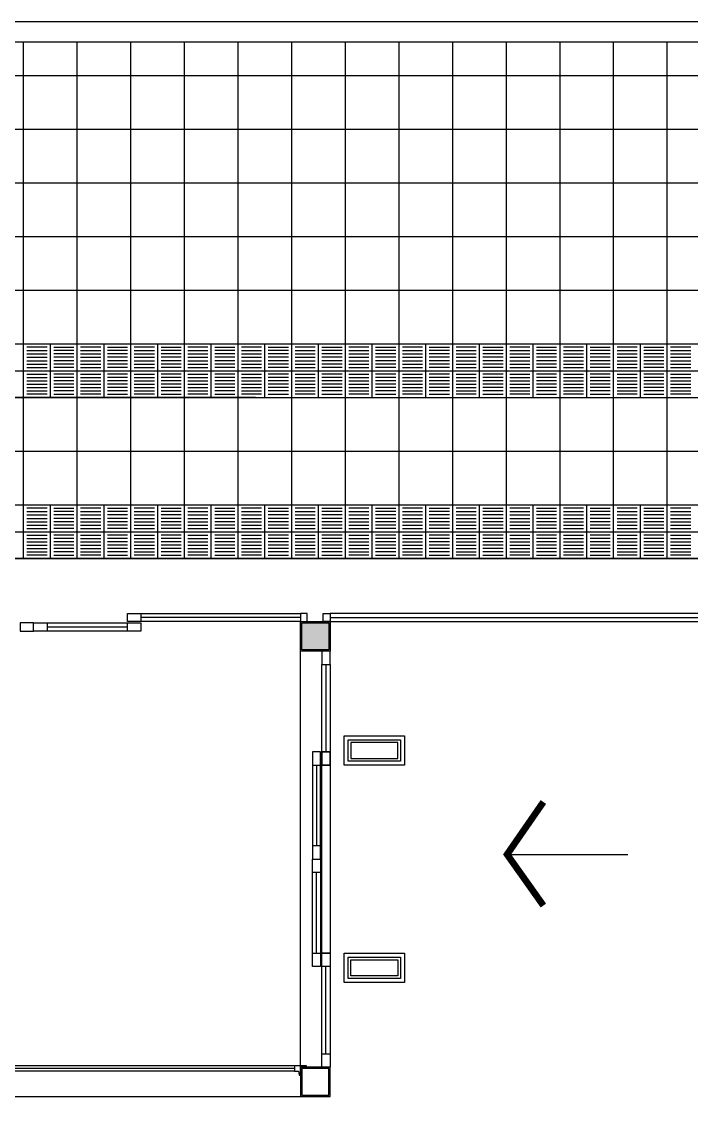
# Model space of a CAD drawing. Header units: inches. Extents: x -309 to 190, y -1585 to -1350.
# Drawn here: x -218.1 to -213.11, y -1379.45 to -1371.29 of the extents above; entities that cross this region are included whole.
import ezdxf
from ezdxf.lldxf.tags import DXFTag

# ---------------------------------------------------------------- set-up
doc = ezdxf.new("R2010")
doc.units = ezdxf.units.IN
doc.header["$MEASUREMENT"] = 0
for name, pattern in [('CENTER2', [1.125, 0.75, -0.125, 0.125, -0.125]), ('DASHED2', [0.375, 0.25, -0.125]), ('HIDDEN', [0.375, 0.25, -0.125])]:
    doc.linetypes.add(name, pattern=pattern)
doc.layers.get('0').update_dxf_attribs({"color": 9, "linetype": 'CONTINUOUS'})
for name, color, linetype in [('01', 9, 'CONTINUOUS'), ('CARP', 9, 'CONTINUOUS'), ('CIEGOS', 9, 'CONTINUOUS'), ('DET', 9, 'CONTINUOUS'), ('estructura', 9, 'CONTINUOUS'), ('lm', 9, 'HIDDEN'), ('NO VIDENTES', 9, 'CONTINUOUS'), ('PROY', 9, 'HIDDEN2'), ('proyeccion', 9, 'CONTINUOUS'), ('REVOQUE', 9, 'CONTINUOUS'), ('TEXTOS', 9, 'CONTINUOUS'), ('V2', 9, 'CONTINUOUS')]:
    doc.layers.add(name, color=color, linetype=linetype)
tags = doc.linetypes.add('HIDDEN2', pattern=[0.1875, 0.125, -0.0625]).pattern_tags.tags
tags[6:7] = [DXFTag(74, 4), DXFTag(75, 0), DXFTag(340, '0'), DXFTag(46, 1.0), DXFTag(50, 0.0), DXFTag(44, 0.0), DXFTag(45, 0.0)]
tags[4:5] = [DXFTag(74, 4), DXFTag(75, 0), DXFTag(340, '0'), DXFTag(46, 1.0), DXFTag(50, 0.0), DXFTag(44, 0.0), DXFTag(45, 0.0)]

msp = doc.modelspace()

# ---------------------------------------------------------------- hatches: boundary and pattern name
h = msp.add_hatch(color=256)
h.dxf.hatch_style = 1
h.paths.add_polyline_path([(-216.0168, -1375.7682), (-215.8168, -1375.7682), (-215.8168, -1375.9682), (-216.0168, -1375.9682)])

# ---------------------------------------------------------------- linework, layer by layer
msp.add_line((-223.1068, -1379.2982), (-216.0268, -1379.2982))
msp.add_lwpolyline([(-216.0268, -1379.0782), (-216.0268, -1375.9782)])
at = {"layer": '01', "ltscale": 0.5}
for points in [[(-215.6519, -1376.6582), (-215.6519, -1376.7782), (-215.3019, -1376.7782), (-215.3019, -1376.6582), (-215.6519, -1376.6582)], [(-215.6519, -1378.3982), (-215.6519, -1378.2782), (-215.3019, -1378.2782), (-215.3019, -1378.3982), (-215.6519, -1378.3982)]]:
    msp.add_lwpolyline(points, dxfattribs=at)
at = {"layer": 'CARP'}
for p, q in [((-217.2168, -1375.6982), (-216.0268, -1375.6982)), ((-216.0268, -1375.7282), (-217.2168, -1375.7282)), ((-211.8018, -1375.6982), (-215.8068, -1375.6982)), ((-215.8068, -1375.7282), (-211.8018, -1375.7282)), ((-217.9168, -1375.7682), (-217.3168, -1375.7682)), ((-217.3168, -1375.7982), (-217.9168, -1375.7982)), ((-217.3168, -1375.8282), (-217.9168, -1375.8282)), ((-216.0268, -1375.7582), (-217.2168, -1375.7582)), ((-215.8068, -1375.7582), (-211.8018, -1375.7582)), ((-215.8668, -1376.7282), (-215.8668, -1376.0782)), ((-215.8368, -1376.0782), (-215.8368, -1376.7282)), ((-215.8068, -1376.0782), (-215.8068, -1376.7282)), ((-215.9368, -1376.8282), (-215.9368, -1377.4282)), ((-215.9068, -1376.8282), (-215.9068, -1377.4282)), ((-215.8768, -1377.4282), (-215.8768, -1376.8282)), ((-215.9368, -1378.2282), (-215.9368, -1377.6282)), ((-215.9068, -1378.2282), (-215.9068, -1377.6282)), ((-215.8768, -1377.6282), (-215.8768, -1378.2282)), ((-215.8668, -1378.9782), (-215.8668, -1378.3282)), ((-215.8368, -1378.9782), (-215.8368, -1378.3282)), ((-215.8068, -1378.3282), (-215.8068, -1378.9782)), ((-216.0718, -1379.0682), (-223.0618, -1379.0682)), ((-216.0718, -1379.0882), (-223.0618, -1379.0882)), ((-216.0718, -1379.1082), (-223.0618, -1379.1082))]:
    msp.add_line(p, q, dxfattribs=at)
msp.add_lwpolyline([(-215.9818, -1379.0732, 0.414214), (-215.9868, -1379.0682), (-216.0718, -1379.0682), (-216.0718, -1379.1082), (-216.0418, -1379.1082), (-216.0368, -1379.1382), (-216.0268, -1379.1382), (-216.0268, -1379.1289), (-216.0268, -1379.0782), (-215.9818, -1379.0782), (-215.9818, -1379.0732)], format="xyb", dxfattribs=at)
at = {"layer": 'CIEGOS'}
for points in [[(-265.1546, -1373.6882), (-204.0052, -1373.6882)], [(-264.9889, -1374.0882), (-204.0644, -1374.0882)], [(-264.6575, -1374.8882), (-204.1827, -1374.8882)], [(-262.5318, -1375.2882), (-204.2418, -1375.2882)]]:
    msp.add_lwpolyline(points, dxfattribs=at)
at = {"layer": 'DET'}
for points in [[(-218.0918, -1375.2882), (-218.0918, -1371.4382)], [(-217.6918, -1375.2882), (-217.6918, -1371.4382)], [(-217.2918, -1375.2882), (-217.2918, -1371.4382)], [(-216.8918, -1375.2882), (-216.8918, -1371.4382)], [(-216.4918, -1375.2882), (-216.4918, -1371.4382)], [(-216.0918, -1375.2882), (-216.0918, -1371.4382)], [(-215.6918, -1375.2882), (-215.6918, -1371.4382)], [(-215.2918, -1375.2882), (-215.2918, -1371.4382)], [(-214.8918, -1375.2882), (-214.8918, -1371.4382)], [(-214.4918, -1375.2882), (-214.4918, -1371.4382)], [(-214.0918, -1375.2882), (-214.0918, -1371.4382)], [(-213.6918, -1375.2882), (-213.6918, -1371.4382)], [(-213.2918, -1375.2882), (-213.2918, -1371.4382)], [(-265.983, -1371.6882), (-203.7094, -1371.6882)], [(-228.4918, -1372.0882), (-211.6918, -1372.0882)], [(-265.6516, -1372.4882), (-203.8277, -1372.4882)], [(-265.486, -1372.8882), (-203.8883, -1372.8882)], [(-265.3203, -1373.2882), (-203.946, -1373.2882)], [(-217.8918, -1374.0882), (-217.8918, -1373.6882)], [(-217.8918, -1374.0882), (-217.8918, -1373.6882)], [(-217.4918, -1374.0882), (-217.4918, -1373.6882)], [(-217.0918, -1374.0882), (-217.0918, -1373.6882)], [(-216.6918, -1374.0882), (-216.6918, -1373.6882)], [(-216.2918, -1374.0882), (-216.2918, -1373.6882)], [(-215.8918, -1374.0882), (-215.8918, -1373.6882)], [(-215.4918, -1374.0882), (-215.4918, -1373.6882)], [(-215.0918, -1374.0882), (-215.0918, -1373.6882)], [(-214.6918, -1374.0882), (-214.6918, -1373.6882)], [(-214.2918, -1374.0882), (-214.2918, -1373.6882)], [(-213.8918, -1374.0882), (-213.8918, -1373.6882)], [(-213.4918, -1374.0882), (-213.4918, -1373.6882)], [(-265.0717, -1373.8882), (-204.0348, -1373.8882)], [(-264.8232, -1374.4882), (-204.1235, -1374.4882)], [(-217.8918, -1375.2882), (-217.8918, -1374.8882)], [(-217.8918, -1375.2882), (-217.8918, -1374.8882)], [(-217.4918, -1375.2882), (-217.4918, -1374.8882)], [(-217.0918, -1375.2882), (-217.0918, -1374.8882)], [(-216.6918, -1375.2882), (-216.6918, -1374.8882)], [(-216.2918, -1375.2882), (-216.2918, -1374.8882)], [(-215.8918, -1375.2882), (-215.8918, -1374.8882)], [(-215.4918, -1375.2882), (-215.4918, -1374.8882)], [(-215.0918, -1375.2882), (-215.0918, -1374.8882)], [(-214.6918, -1375.2882), (-214.6918, -1374.8882)], [(-214.2918, -1375.2882), (-214.2918, -1374.8882)], [(-213.8918, -1375.2882), (-213.8918, -1374.8882)], [(-213.4918, -1375.2882), (-213.4918, -1374.8882)], [(-264.5747, -1375.0882), (-204.2123, -1375.0882)]]:
    msp.add_lwpolyline(points, dxfattribs=at)
at = {"layer": 'estructura'}
for points in [[(-216.0168, -1375.7682), (-215.8168, -1375.7682), (-215.8168, -1375.9682), (-216.0168, -1375.9682)], [(-215.8168, -1379.0882), (-216.0168, -1379.0882), (-216.0168, -1379.2882), (-215.8168, -1379.2882)]]:
    msp.add_lwpolyline(points, close=True, dxfattribs=at)
at = {"layer": 'lm', "linetype": 'CENTER2'}
msp.add_line((-268.7318, -1375.2882), (-201.8002, -1375.2882), dxfattribs=at)
msp.add_line((-268.7318, -1375.2882), (-201.8002, -1375.2882), dxfattribs=at)
at = {"layer": 'NO VIDENTES'}
for p, q in [((-217.9168, -1373.7132), (-218.0668, -1373.7132)), ((-217.9168, -1373.7132), (-218.0668, -1373.7132)), ((-218.0668, -1373.7382), (-217.9168, -1373.7382)), ((-218.0668, -1373.7382), (-217.9168, -1373.7382)), ((-218.0668, -1373.7632), (-217.9168, -1373.7632)), ((-218.0668, -1373.7632), (-217.9168, -1373.7632)), ((-218.0668, -1373.7882), (-217.9168, -1373.7882)), ((-218.0668, -1373.7882), (-217.9168, -1373.7882)), ((-217.8668, -1373.7132), (-217.7168, -1373.7132)), ((-217.8668, -1373.7132), (-217.7168, -1373.7132)), ((-217.7168, -1373.7382), (-217.8668, -1373.7382)), ((-217.7168, -1373.7382), (-217.8668, -1373.7382)), ((-217.7168, -1373.7632), (-217.8668, -1373.7632)), ((-217.7168, -1373.7632), (-217.8668, -1373.7632)), ((-217.7168, -1373.7882), (-217.8668, -1373.7882)), ((-217.7168, -1373.7882), (-217.8668, -1373.7882)), ((-217.5168, -1373.7132), (-217.6668, -1373.7132)), ((-217.6668, -1373.7382), (-217.5168, -1373.7382)), ((-217.6668, -1373.7632), (-217.5168, -1373.7632)), ((-217.6668, -1373.7882), (-217.5168, -1373.7882)), ((-217.4668, -1373.7132), (-217.3168, -1373.7132)), ((-217.3168, -1373.7382), (-217.4668, -1373.7382)), ((-217.3168, -1373.7632), (-217.4668, -1373.7632)), ((-217.3168, -1373.7882), (-217.4668, -1373.7882)), ((-217.1168, -1373.7132), (-217.2668, -1373.7132)), ((-217.2668, -1373.7382), (-217.1168, -1373.7382)), ((-217.2668, -1373.7632), (-217.1168, -1373.7632)), ((-217.2668, -1373.7882), (-217.1168, -1373.7882)), ((-217.0668, -1373.7132), (-216.9168, -1373.7132)), ((-216.9168, -1373.7382), (-217.0668, -1373.7382)), ((-216.9168, -1373.7632), (-217.0668, -1373.7632)), ((-216.9168, -1373.7882), (-217.0668, -1373.7882)), ((-216.7168, -1373.7132), (-216.8668, -1373.7132)), ((-216.8668, -1373.7382), (-216.7168, -1373.7382)), ((-216.8668, -1373.7632), (-216.7168, -1373.7632)), ((-216.8668, -1373.7882), (-216.7168, -1373.7882)), ((-216.6668, -1373.7132), (-216.5168, -1373.7132)), ((-216.5168, -1373.7382), (-216.6668, -1373.7382)), ((-216.5168, -1373.7632), (-216.6668, -1373.7632)), ((-216.5168, -1373.7882), (-216.6668, -1373.7882)), ((-216.3168, -1373.7132), (-216.4668, -1373.7132)), ((-216.4668, -1373.7382), (-216.3168, -1373.7382)), ((-216.4668, -1373.7632), (-216.3168, -1373.7632)), ((-216.4668, -1373.7882), (-216.3168, -1373.7882)), ((-216.2668, -1373.7132), (-216.1168, -1373.7132)), ((-216.1168, -1373.7382), (-216.2668, -1373.7382)), ((-216.1168, -1373.7632), (-216.2668, -1373.7632)), ((-216.1168, -1373.7882), (-216.2668, -1373.7882)), ((-215.9168, -1373.7132), (-216.0668, -1373.7132)), ((-216.0668, -1373.7382), (-215.9168, -1373.7382)), ((-216.0668, -1373.7632), (-215.9168, -1373.7632)), ((-216.0668, -1373.7882), (-215.9168, -1373.7882)), ((-215.8668, -1373.7132), (-215.7168, -1373.7132)), ((-215.7168, -1373.7382), (-215.8668, -1373.7382)), ((-215.7168, -1373.7632), (-215.8668, -1373.7632)), ((-215.7168, -1373.7882), (-215.8668, -1373.7882)), ((-215.5168, -1373.7132), (-215.6668, -1373.7132)), ((-215.6668, -1373.7382), (-215.5168, -1373.7382)), ((-215.6668, -1373.7632), (-215.5168, -1373.7632)), ((-215.6668, -1373.7882), (-215.5168, -1373.7882)), ((-215.4668, -1373.7132), (-215.3168, -1373.7132)), ((-215.4668, -1373.7132), (-215.3168, -1373.7132)), ((-215.3168, -1373.7382), (-215.4668, -1373.7382)), ((-215.3168, -1373.7382), (-215.4668, -1373.7382)), ((-215.3168, -1373.7632), (-215.4668, -1373.7632)), ((-215.3168, -1373.7632), (-215.4668, -1373.7632)), ((-215.3168, -1373.7882), (-215.4668, -1373.7882)), ((-215.3168, -1373.7882), (-215.4668, -1373.7882)), ((-215.1168, -1373.7132), (-215.2668, -1373.7132)), ((-215.2668, -1373.7382), (-215.1168, -1373.7382)), ((-215.2668, -1373.7632), (-215.1168, -1373.7632)), ((-215.2668, -1373.7882), (-215.1168, -1373.7882)), ((-215.0668, -1373.7132), (-214.9168, -1373.7132)), ((-214.9168, -1373.7382), (-215.0668, -1373.7382)), ((-214.9168, -1373.7632), (-215.0668, -1373.7632)), ((-214.9168, -1373.7882), (-215.0668, -1373.7882)), ((-214.7168, -1373.7132), (-214.8668, -1373.7132)), ((-214.8668, -1373.7382), (-214.7168, -1373.7382)), ((-214.8668, -1373.7632), (-214.7168, -1373.7632)), ((-214.8668, -1373.7882), (-214.7168, -1373.7882)), ((-214.6668, -1373.7132), (-214.5168, -1373.7132)), ((-214.5168, -1373.7382), (-214.6668, -1373.7382)), ((-214.5168, -1373.7632), (-214.6668, -1373.7632)), ((-214.5168, -1373.7882), (-214.6668, -1373.7882)), ((-214.3168, -1373.7132), (-214.4668, -1373.7132)), ((-214.4668, -1373.7382), (-214.3168, -1373.7382)), ((-214.4668, -1373.7632), (-214.3168, -1373.7632)), ((-214.4668, -1373.7882), (-214.3168, -1373.7882)), ((-214.2668, -1373.7132), (-214.1168, -1373.7132)), ((-214.1168, -1373.7382), (-214.2668, -1373.7382)), ((-214.1168, -1373.7632), (-214.2668, -1373.7632)), ((-214.1168, -1373.7882), (-214.2668, -1373.7882)), ((-213.9168, -1373.7132), (-214.0668, -1373.7132)), ((-214.0668, -1373.7382), (-213.9168, -1373.7382)), ((-214.0668, -1373.7632), (-213.9168, -1373.7632)), ((-214.0668, -1373.7882), (-213.9168, -1373.7882)), ((-213.8668, -1373.7132), (-213.7168, -1373.7132)), ((-213.7168, -1373.7382), (-213.8668, -1373.7382)), ((-213.7168, -1373.7632), (-213.8668, -1373.7632)), ((-213.7168, -1373.7882), (-213.8668, -1373.7882)), ((-213.5168, -1373.7132), (-213.6668, -1373.7132)), ((-213.6668, -1373.7382), (-213.5168, -1373.7382)), ((-213.6668, -1373.7632), (-213.5168, -1373.7632)), ((-213.6668, -1373.7882), (-213.5168, -1373.7882)), ((-213.4668, -1373.7132), (-213.3168, -1373.7132)), ((-213.3168, -1373.7382), (-213.4668, -1373.7382)), ((-213.3168, -1373.7632), (-213.4668, -1373.7632)), ((-213.3168, -1373.7882), (-213.4668, -1373.7882)), ((-213.1168, -1373.7132), (-213.2668, -1373.7132)), ((-213.2668, -1373.7382), (-213.1168, -1373.7382)), ((-213.2668, -1373.7632), (-213.1168, -1373.7632)), ((-213.2668, -1373.7882), (-213.1168, -1373.7882)), ((-218.0668, -1373.8132), (-217.9168, -1373.8132)), ((-218.0668, -1373.8132), (-217.9168, -1373.8132)), ((-218.0668, -1373.8382), (-217.9168, -1373.8382)), ((-218.0668, -1373.8382), (-217.9168, -1373.8382)), ((-218.0668, -1373.8632), (-217.9168, -1373.8632)), ((-218.0668, -1373.8632), (-217.9168, -1373.8632)), ((-217.7168, -1373.8132), (-217.8668, -1373.8132)), ((-217.7168, -1373.8132), (-217.8668, -1373.8132)), ((-217.7168, -1373.8382), (-217.8668, -1373.8382)), ((-217.7168, -1373.8382), (-217.8668, -1373.8382)), ((-217.7168, -1373.8632), (-217.8668, -1373.8632)), ((-217.7168, -1373.8632), (-217.8668, -1373.8632)), ((-217.6668, -1373.8132), (-217.5168, -1373.8132)), ((-217.6668, -1373.8382), (-217.5168, -1373.8382)), ((-217.6668, -1373.8632), (-217.5168, -1373.8632)), ((-217.3168, -1373.8132), (-217.4668, -1373.8132)), ((-217.3168, -1373.8382), (-217.4668, -1373.8382)), ((-217.3168, -1373.8632), (-217.4668, -1373.8632)), ((-217.2668, -1373.8132), (-217.1168, -1373.8132)), ((-217.2668, -1373.8382), (-217.1168, -1373.8382)), ((-217.2668, -1373.8632), (-217.1168, -1373.8632)), ((-216.9168, -1373.8132), (-217.0668, -1373.8132)), ((-216.9168, -1373.8382), (-217.0668, -1373.8382)), ((-216.9168, -1373.8632), (-217.0668, -1373.8632)), ((-216.8668, -1373.8132), (-216.7168, -1373.8132)), ((-216.8668, -1373.8382), (-216.7168, -1373.8382)), ((-216.8668, -1373.8632), (-216.7168, -1373.8632)), ((-216.5168, -1373.8132), (-216.6668, -1373.8132)), ((-216.5168, -1373.8382), (-216.6668, -1373.8382)), ((-216.5168, -1373.8632), (-216.6668, -1373.8632)), ((-216.4668, -1373.8132), (-216.3168, -1373.8132)), ((-216.4668, -1373.8382), (-216.3168, -1373.8382)), ((-216.4668, -1373.8632), (-216.3168, -1373.8632)), ((-216.1168, -1373.8132), (-216.2668, -1373.8132)), ((-216.1168, -1373.8382), (-216.2668, -1373.8382)), ((-216.1168, -1373.8632), (-216.2668, -1373.8632)), ((-216.0668, -1373.8132), (-215.9168, -1373.8132)), ((-216.0668, -1373.8382), (-215.9168, -1373.8382)), ((-216.0668, -1373.8632), (-215.9168, -1373.8632)), ((-215.7168, -1373.8132), (-215.8668, -1373.8132)), ((-215.7168, -1373.8382), (-215.8668, -1373.8382)), ((-215.7168, -1373.8632), (-215.8668, -1373.8632)), ((-215.6668, -1373.8132), (-215.5168, -1373.8132)), ((-215.6668, -1373.8382), (-215.5168, -1373.8382)), ((-215.6668, -1373.8632), (-215.5168, -1373.8632)), ((-215.3168, -1373.8132), (-215.4668, -1373.8132)), ((-215.3168, -1373.8132), (-215.4668, -1373.8132)), ((-215.3168, -1373.8382), (-215.4668, -1373.8382)), ((-215.3168, -1373.8382), (-215.4668, -1373.8382)), ((-215.3168, -1373.8632), (-215.4668, -1373.8632)), ((-215.3168, -1373.8632), (-215.4668, -1373.8632)), ((-215.2668, -1373.8132), (-215.1168, -1373.8132)), ((-215.2668, -1373.8382), (-215.1168, -1373.8382)), ((-215.2668, -1373.8632), (-215.1168, -1373.8632)), ((-214.9168, -1373.8132), (-215.0668, -1373.8132)), ((-214.9168, -1373.8382), (-215.0668, -1373.8382)), ((-214.9168, -1373.8632), (-215.0668, -1373.8632)), ((-214.8668, -1373.8132), (-214.7168, -1373.8132)), ((-214.8668, -1373.8382), (-214.7168, -1373.8382)), ((-214.8668, -1373.8632), (-214.7168, -1373.8632)), ((-214.5168, -1373.8132), (-214.6668, -1373.8132)), ((-214.5168, -1373.8382), (-214.6668, -1373.8382)), ((-214.5168, -1373.8632), (-214.6668, -1373.8632)), ((-214.4668, -1373.8132), (-214.3168, -1373.8132)), ((-214.4668, -1373.8382), (-214.3168, -1373.8382)), ((-214.4668, -1373.8632), (-214.3168, -1373.8632)), ((-214.1168, -1373.8132), (-214.2668, -1373.8132)), ((-214.1168, -1373.8382), (-214.2668, -1373.8382)), ((-214.1168, -1373.8632), (-214.2668, -1373.8632)), ((-214.0668, -1373.8132), (-213.9168, -1373.8132)), ((-214.0668, -1373.8382), (-213.9168, -1373.8382)), ((-214.0668, -1373.8632), (-213.9168, -1373.8632)), ((-213.7168, -1373.8132), (-213.8668, -1373.8132)), ((-213.7168, -1373.8382), (-213.8668, -1373.8382)), ((-213.7168, -1373.8632), (-213.8668, -1373.8632)), ((-213.6668, -1373.8132), (-213.5168, -1373.8132)), ((-213.6668, -1373.8382), (-213.5168, -1373.8382)), ((-213.6668, -1373.8632), (-213.5168, -1373.8632)), ((-213.3168, -1373.8132), (-213.4668, -1373.8132)), ((-213.3168, -1373.8382), (-213.4668, -1373.8382)), ((-213.3168, -1373.8632), (-213.4668, -1373.8632)), ((-213.2668, -1373.8132), (-213.1168, -1373.8132)), ((-213.2668, -1373.8382), (-213.1168, -1373.8382)), ((-213.2668, -1373.8632), (-213.1168, -1373.8632)), ((-218.0668, -1373.9132), (-217.9168, -1373.9132)), ((-218.0668, -1373.9132), (-217.9168, -1373.9132)), ((-218.0668, -1373.9382), (-217.9168, -1373.9382)), ((-218.0668, -1373.9382), (-217.9168, -1373.9382)), ((-217.7168, -1373.9132), (-217.8668, -1373.9132)), ((-217.7168, -1373.9132), (-217.8668, -1373.9132)), ((-217.7168, -1373.9382), (-217.8668, -1373.9382)), ((-217.7168, -1373.9382), (-217.8668, -1373.9382)), ((-217.6668, -1373.9132), (-217.5168, -1373.9132)), ((-217.6668, -1373.9382), (-217.5168, -1373.9382)), ((-217.3168, -1373.9132), (-217.4668, -1373.9132)), ((-217.3168, -1373.9382), (-217.4668, -1373.9382)), ((-217.2668, -1373.9132), (-217.1168, -1373.9132)), ((-217.2668, -1373.9382), (-217.1168, -1373.9382)), ((-216.9168, -1373.9132), (-217.0668, -1373.9132)), ((-216.9168, -1373.9382), (-217.0668, -1373.9382)), ((-216.8668, -1373.9132), (-216.7168, -1373.9132)), ((-216.8668, -1373.9382), (-216.7168, -1373.9382)), ((-216.5168, -1373.9132), (-216.6668, -1373.9132)), ((-216.5168, -1373.9382), (-216.6668, -1373.9382)), ((-216.4668, -1373.9132), (-216.3168, -1373.9132)), ((-216.4668, -1373.9382), (-216.3168, -1373.9382)), ((-216.1168, -1373.9132), (-216.2668, -1373.9132)), ((-216.1168, -1373.9382), (-216.2668, -1373.9382)), ((-216.0668, -1373.9132), (-215.9168, -1373.9132)), ((-216.0668, -1373.9382), (-215.9168, -1373.9382)), ((-215.7168, -1373.9132), (-215.8668, -1373.9132)), ((-215.7168, -1373.9382), (-215.8668, -1373.9382)), ((-215.6668, -1373.9132), (-215.5168, -1373.9132)), ((-215.6668, -1373.9382), (-215.5168, -1373.9382)), ((-215.3168, -1373.9132), (-215.4668, -1373.9132)), ((-215.3168, -1373.9132), (-215.4668, -1373.9132)), ((-215.3168, -1373.9382), (-215.4668, -1373.9382)), ((-215.3168, -1373.9382), (-215.4668, -1373.9382)), ((-215.2668, -1373.9132), (-215.1168, -1373.9132)), ((-215.2668, -1373.9382), (-215.1168, -1373.9382)), ((-214.9168, -1373.9132), (-215.0668, -1373.9132)), ((-214.9168, -1373.9382), (-215.0668, -1373.9382)), ((-214.8668, -1373.9132), (-214.7168, -1373.9132)), ((-214.8668, -1373.9382), (-214.7168, -1373.9382)), ((-214.5168, -1373.9132), (-214.6668, -1373.9132)), ((-214.5168, -1373.9382), (-214.6668, -1373.9382)), ((-214.4668, -1373.9132), (-214.3168, -1373.9132)), ((-214.4668, -1373.9382), (-214.3168, -1373.9382)), ((-214.1168, -1373.9132), (-214.2668, -1373.9132)), ((-214.1168, -1373.9382), (-214.2668, -1373.9382)), ((-214.0668, -1373.9132), (-213.9168, -1373.9132)), ((-214.0668, -1373.9382), (-213.9168, -1373.9382)), ((-213.7168, -1373.9132), (-213.8668, -1373.9132)), ((-213.7168, -1373.9382), (-213.8668, -1373.9382)), ((-213.6668, -1373.9132), (-213.5168, -1373.9132)), ((-213.6668, -1373.9382), (-213.5168, -1373.9382)), ((-213.3168, -1373.9132), (-213.4668, -1373.9132)), ((-213.3168, -1373.9382), (-213.4668, -1373.9382)), ((-213.2668, -1373.9132), (-213.1168, -1373.9132)), ((-213.2668, -1373.9382), (-213.1168, -1373.9382)), ((-218.0668, -1373.9632), (-217.9168, -1373.9632)), ((-218.0668, -1373.9632), (-217.9168, -1373.9632)), ((-218.0668, -1373.9882), (-217.9168, -1373.9882)), ((-218.0668, -1373.9882), (-217.9168, -1373.9882)), ((-218.0668, -1374.0132), (-217.9168, -1374.0132)), ((-218.0668, -1374.0132), (-217.9168, -1374.0132)), ((-217.7168, -1373.9632), (-217.8668, -1373.9632)), ((-217.7168, -1373.9632), (-217.8668, -1373.9632)), ((-217.7168, -1373.9882), (-217.8668, -1373.9882)), ((-217.7168, -1373.9882), (-217.8668, -1373.9882)), ((-217.7168, -1374.0132), (-217.8668, -1374.0132)), ((-217.7168, -1374.0132), (-217.8668, -1374.0132)), ((-217.6668, -1373.9632), (-217.5168, -1373.9632)), ((-217.6668, -1373.9882), (-217.5168, -1373.9882)), ((-217.6668, -1374.0132), (-217.5168, -1374.0132)), ((-217.3168, -1373.9632), (-217.4668, -1373.9632)), ((-217.3168, -1373.9882), (-217.4668, -1373.9882)), ((-217.3168, -1374.0132), (-217.4668, -1374.0132)), ((-217.2668, -1373.9632), (-217.1168, -1373.9632)), ((-217.2668, -1373.9882), (-217.1168, -1373.9882)), ((-217.2668, -1374.0132), (-217.1168, -1374.0132)), ((-216.9168, -1373.9632), (-217.0668, -1373.9632)), ((-216.9168, -1373.9882), (-217.0668, -1373.9882)), ((-216.9168, -1374.0132), (-217.0668, -1374.0132)), ((-216.8668, -1373.9632), (-216.7168, -1373.9632)), ((-216.8668, -1373.9882), (-216.7168, -1373.9882)), ((-216.8668, -1374.0132), (-216.7168, -1374.0132)), ((-216.5168, -1373.9632), (-216.6668, -1373.9632)), ((-216.5168, -1373.9882), (-216.6668, -1373.9882)), ((-216.5168, -1374.0132), (-216.6668, -1374.0132)), ((-216.4668, -1373.9632), (-216.3168, -1373.9632)), ((-216.4668, -1373.9882), (-216.3168, -1373.9882)), ((-216.4668, -1374.0132), (-216.3168, -1374.0132)), ((-216.1168, -1373.9632), (-216.2668, -1373.9632)), ((-216.1168, -1373.9882), (-216.2668, -1373.9882)), ((-216.1168, -1374.0132), (-216.2668, -1374.0132)), ((-216.0668, -1373.9632), (-215.9168, -1373.9632)), ((-216.0668, -1373.9882), (-215.9168, -1373.9882)), ((-216.0668, -1374.0132), (-215.9168, -1374.0132)), ((-215.7168, -1373.9632), (-215.8668, -1373.9632)), ((-215.7168, -1373.9882), (-215.8668, -1373.9882)), ((-215.7168, -1374.0132), (-215.8668, -1374.0132)), ((-215.6668, -1373.9632), (-215.5168, -1373.9632)), ((-215.6668, -1373.9882), (-215.5168, -1373.9882)), ((-215.6668, -1374.0132), (-215.5168, -1374.0132)), ((-215.3168, -1373.9632), (-215.4668, -1373.9632)), ((-215.3168, -1373.9632), (-215.4668, -1373.9632)), ((-215.3168, -1373.9882), (-215.4668, -1373.9882)), ((-215.3168, -1373.9882), (-215.4668, -1373.9882)), ((-215.3168, -1374.0132), (-215.4668, -1374.0132)), ((-215.3168, -1374.0132), (-215.4668, -1374.0132)), ((-215.2668, -1373.9632), (-215.1168, -1373.9632)), ((-215.2668, -1373.9882), (-215.1168, -1373.9882)), ((-215.2668, -1374.0132), (-215.1168, -1374.0132)), ((-214.9168, -1373.9632), (-215.0668, -1373.9632)), ((-214.9168, -1373.9882), (-215.0668, -1373.9882)), ((-214.9168, -1374.0132), (-215.0668, -1374.0132)), ((-214.8668, -1373.9632), (-214.7168, -1373.9632)), ((-214.8668, -1373.9882), (-214.7168, -1373.9882)), ((-214.8668, -1374.0132), (-214.7168, -1374.0132)), ((-214.5168, -1373.9632), (-214.6668, -1373.9632)), ((-214.5168, -1373.9882), (-214.6668, -1373.9882)), ((-214.5168, -1374.0132), (-214.6668, -1374.0132)), ((-214.4668, -1373.9632), (-214.3168, -1373.9632)), ((-214.4668, -1373.9882), (-214.3168, -1373.9882)), ((-214.4668, -1374.0132), (-214.3168, -1374.0132)), ((-214.1168, -1373.9632), (-214.2668, -1373.9632)), ((-214.1168, -1373.9882), (-214.2668, -1373.9882)), ((-214.1168, -1374.0132), (-214.2668, -1374.0132)), ((-214.0668, -1373.9632), (-213.9168, -1373.9632)), ((-214.0668, -1373.9882), (-213.9168, -1373.9882)), ((-214.0668, -1374.0132), (-213.9168, -1374.0132)), ((-213.7168, -1373.9632), (-213.8668, -1373.9632)), ((-213.7168, -1373.9882), (-213.8668, -1373.9882)), ((-213.7168, -1374.0132), (-213.8668, -1374.0132)), ((-213.6668, -1373.9632), (-213.5168, -1373.9632)), ((-213.6668, -1373.9882), (-213.5168, -1373.9882)), ((-213.6668, -1374.0132), (-213.5168, -1374.0132)), ((-213.3168, -1373.9632), (-213.4668, -1373.9632)), ((-213.3168, -1373.9882), (-213.4668, -1373.9882)), ((-213.3168, -1374.0132), (-213.4668, -1374.0132)), ((-213.2668, -1373.9632), (-213.1168, -1373.9632)), ((-213.2668, -1373.9882), (-213.1168, -1373.9882)), ((-213.2668, -1374.0132), (-213.1168, -1374.0132)), ((-218.0668, -1374.0382), (-217.9168, -1374.0382)), ((-218.0668, -1374.0382), (-217.9168, -1374.0382)), ((-217.9168, -1374.0632), (-218.0668, -1374.0632)), ((-217.9168, -1374.0632), (-218.0668, -1374.0632)), ((-217.7168, -1374.0382), (-217.8668, -1374.0382)), ((-217.7168, -1374.0382), (-217.8668, -1374.0382)), ((-217.8668, -1374.0632), (-217.7168, -1374.0632)), ((-217.8668, -1374.0632), (-217.7168, -1374.0632)), ((-217.6668, -1374.0382), (-217.5168, -1374.0382)), ((-217.5168, -1374.0632), (-217.6668, -1374.0632)), ((-217.3168, -1374.0382), (-217.4668, -1374.0382)), ((-217.4668, -1374.0632), (-217.3168, -1374.0632)), ((-217.2668, -1374.0382), (-217.1168, -1374.0382)), ((-217.1168, -1374.0632), (-217.2668, -1374.0632)), ((-216.9168, -1374.0382), (-217.0668, -1374.0382)), ((-217.0668, -1374.0632), (-216.9168, -1374.0632)), ((-216.8668, -1374.0382), (-216.7168, -1374.0382)), ((-216.7168, -1374.0632), (-216.8668, -1374.0632)), ((-216.5168, -1374.0382), (-216.6668, -1374.0382)), ((-216.6668, -1374.0632), (-216.5168, -1374.0632)), ((-216.4668, -1374.0382), (-216.3168, -1374.0382)), ((-216.3168, -1374.0632), (-216.4668, -1374.0632)), ((-216.1168, -1374.0382), (-216.2668, -1374.0382)), ((-216.2668, -1374.0632), (-216.1168, -1374.0632)), ((-216.0668, -1374.0382), (-215.9168, -1374.0382)), ((-215.9168, -1374.0632), (-216.0668, -1374.0632)), ((-215.7168, -1374.0382), (-215.8668, -1374.0382)), ((-215.8668, -1374.0632), (-215.7168, -1374.0632)), ((-215.6668, -1374.0382), (-215.5168, -1374.0382)), ((-215.5168, -1374.0632), (-215.6668, -1374.0632)), ((-215.3168, -1374.0382), (-215.4668, -1374.0382)), ((-215.3168, -1374.0382), (-215.4668, -1374.0382)), ((-215.4668, -1374.0632), (-215.3168, -1374.0632)), ((-215.4668, -1374.0632), (-215.3168, -1374.0632)), ((-215.2668, -1374.0382), (-215.1168, -1374.0382)), ((-215.1168, -1374.0632), (-215.2668, -1374.0632)), ((-214.9168, -1374.0382), (-215.0668, -1374.0382)), ((-215.0668, -1374.0632), (-214.9168, -1374.0632)), ((-214.8668, -1374.0382), (-214.7168, -1374.0382)), ((-214.7168, -1374.0632), (-214.8668, -1374.0632)), ((-214.5168, -1374.0382), (-214.6668, -1374.0382)), ((-214.6668, -1374.0632), (-214.5168, -1374.0632)), ((-214.4668, -1374.0382), (-214.3168, -1374.0382)), ((-214.3168, -1374.0632), (-214.4668, -1374.0632)), ((-214.1168, -1374.0382), (-214.2668, -1374.0382)), ((-214.2668, -1374.0632), (-214.1168, -1374.0632)), ((-214.0668, -1374.0382), (-213.9168, -1374.0382)), ((-213.9168, -1374.0632), (-214.0668, -1374.0632)), ((-213.7168, -1374.0382), (-213.8668, -1374.0382)), ((-213.8668, -1374.0632), (-213.7168, -1374.0632)), ((-213.6668, -1374.0382), (-213.5168, -1374.0382)), ((-213.5168, -1374.0632), (-213.6668, -1374.0632)), ((-213.3168, -1374.0382), (-213.4668, -1374.0382)), ((-213.4668, -1374.0632), (-213.3168, -1374.0632)), ((-213.2668, -1374.0382), (-213.1168, -1374.0382)), ((-213.1168, -1374.0632), (-213.2668, -1374.0632)), ((-217.9168, -1374.9132), (-218.0668, -1374.9132)), ((-217.9168, -1374.9132), (-218.0668, -1374.9132)), ((-217.8668, -1374.9132), (-217.7168, -1374.9132)), ((-217.8668, -1374.9132), (-217.7168, -1374.9132)), ((-217.5168, -1374.9132), (-217.6668, -1374.9132)), ((-217.4668, -1374.9132), (-217.3168, -1374.9132)), ((-217.1168, -1374.9132), (-217.2668, -1374.9132)), ((-217.0668, -1374.9132), (-216.9168, -1374.9132)), ((-216.7168, -1374.9132), (-216.8668, -1374.9132)), ((-216.6668, -1374.9132), (-216.5168, -1374.9132)), ((-216.3168, -1374.9132), (-216.4668, -1374.9132)), ((-216.2668, -1374.9132), (-216.1168, -1374.9132)), ((-215.9168, -1374.9132), (-216.0668, -1374.9132)), ((-215.8668, -1374.9132), (-215.7168, -1374.9132)), ((-215.5168, -1374.9132), (-215.6668, -1374.9132)), ((-215.4668, -1374.9132), (-215.3168, -1374.9132)), ((-215.4668, -1374.9132), (-215.3168, -1374.9132)), ((-215.1168, -1374.9132), (-215.2668, -1374.9132)), ((-215.0668, -1374.9132), (-214.9168, -1374.9132)), ((-214.7168, -1374.9132), (-214.8668, -1374.9132)), ((-214.6668, -1374.9132), (-214.5168, -1374.9132)), ((-214.3168, -1374.9132), (-214.4668, -1374.9132)), ((-214.2668, -1374.9132), (-214.1168, -1374.9132)), ((-213.9168, -1374.9132), (-214.0668, -1374.9132)), ((-213.8668, -1374.9132), (-213.7168, -1374.9132)), ((-213.5168, -1374.9132), (-213.6668, -1374.9132)), ((-213.4668, -1374.9132), (-213.3168, -1374.9132)), ((-213.1168, -1374.9132), (-213.2668, -1374.9132)), ((-218.0668, -1374.9382), (-217.9168, -1374.9382)), ((-218.0668, -1374.9382), (-217.9168, -1374.9382)), ((-218.0668, -1374.9632), (-217.9168, -1374.9632)), ((-218.0668, -1374.9632), (-217.9168, -1374.9632)), ((-218.0668, -1374.9882), (-217.9168, -1374.9882)), ((-218.0668, -1374.9882), (-217.9168, -1374.9882)), ((-218.0668, -1375.0132), (-217.9168, -1375.0132)), ((-218.0668, -1375.0132), (-217.9168, -1375.0132)), ((-217.7168, -1374.9382), (-217.8668, -1374.9382)), ((-217.7168, -1374.9382), (-217.8668, -1374.9382)), ((-217.7168, -1374.9632), (-217.8668, -1374.9632)), ((-217.7168, -1374.9632), (-217.8668, -1374.9632)), ((-217.7168, -1374.9882), (-217.8668, -1374.9882)), ((-217.7168, -1374.9882), (-217.8668, -1374.9882)), ((-217.7168, -1375.0132), (-217.8668, -1375.0132)), ((-217.7168, -1375.0132), (-217.8668, -1375.0132)), ((-217.6668, -1374.9382), (-217.5168, -1374.9382)), ((-217.6668, -1374.9632), (-217.5168, -1374.9632)), ((-217.6668, -1374.9882), (-217.5168, -1374.9882)), ((-217.6668, -1375.0132), (-217.5168, -1375.0132)), ((-217.3168, -1374.9382), (-217.4668, -1374.9382)), ((-217.3168, -1374.9632), (-217.4668, -1374.9632)), ((-217.3168, -1374.9882), (-217.4668, -1374.9882)), ((-217.3168, -1375.0132), (-217.4668, -1375.0132)), ((-217.2668, -1374.9382), (-217.1168, -1374.9382)), ((-217.2668, -1374.9632), (-217.1168, -1374.9632)), ((-217.2668, -1374.9882), (-217.1168, -1374.9882)), ((-217.2668, -1375.0132), (-217.1168, -1375.0132)), ((-216.9168, -1374.9382), (-217.0668, -1374.9382)), ((-216.9168, -1374.9632), (-217.0668, -1374.9632)), ((-216.9168, -1374.9882), (-217.0668, -1374.9882)), ((-216.9168, -1375.0132), (-217.0668, -1375.0132)), ((-216.8668, -1374.9382), (-216.7168, -1374.9382)), ((-216.8668, -1374.9632), (-216.7168, -1374.9632)), ((-216.8668, -1374.9882), (-216.7168, -1374.9882)), ((-216.8668, -1375.0132), (-216.7168, -1375.0132)), ((-216.5168, -1374.9382), (-216.6668, -1374.9382)), ((-216.5168, -1374.9632), (-216.6668, -1374.9632)), ((-216.5168, -1374.9882), (-216.6668, -1374.9882)), ((-216.5168, -1375.0132), (-216.6668, -1375.0132)), ((-216.4668, -1374.9382), (-216.3168, -1374.9382)), ((-216.4668, -1374.9632), (-216.3168, -1374.9632)), ((-216.4668, -1374.9882), (-216.3168, -1374.9882)), ((-216.4668, -1375.0132), (-216.3168, -1375.0132)), ((-216.1168, -1374.9382), (-216.2668, -1374.9382)), ((-216.1168, -1374.9632), (-216.2668, -1374.9632)), ((-216.1168, -1374.9882), (-216.2668, -1374.9882)), ((-216.1168, -1375.0132), (-216.2668, -1375.0132)), ((-216.0668, -1374.9382), (-215.9168, -1374.9382)), ((-216.0668, -1374.9632), (-215.9168, -1374.9632)), ((-216.0668, -1374.9882), (-215.9168, -1374.9882)), ((-216.0668, -1375.0132), (-215.9168, -1375.0132)), ((-215.7168, -1374.9382), (-215.8668, -1374.9382)), ((-215.7168, -1374.9632), (-215.8668, -1374.9632)), ((-215.7168, -1374.9882), (-215.8668, -1374.9882)), ((-215.7168, -1375.0132), (-215.8668, -1375.0132)), ((-215.6668, -1374.9382), (-215.5168, -1374.9382)), ((-215.6668, -1374.9632), (-215.5168, -1374.9632)), ((-215.6668, -1374.9882), (-215.5168, -1374.9882)), ((-215.6668, -1375.0132), (-215.5168, -1375.0132)), ((-215.3168, -1374.9382), (-215.4668, -1374.9382)), ((-215.3168, -1374.9382), (-215.4668, -1374.9382)), ((-215.3168, -1374.9632), (-215.4668, -1374.9632)), ((-215.3168, -1374.9632), (-215.4668, -1374.9632)), ((-215.3168, -1374.9882), (-215.4668, -1374.9882)), ((-215.3168, -1374.9882), (-215.4668, -1374.9882)), ((-215.3168, -1375.0132), (-215.4668, -1375.0132)), ((-215.3168, -1375.0132), (-215.4668, -1375.0132)), ((-215.2668, -1374.9382), (-215.1168, -1374.9382)), ((-215.2668, -1374.9632), (-215.1168, -1374.9632)), ((-215.2668, -1374.9882), (-215.1168, -1374.9882)), ((-215.2668, -1375.0132), (-215.1168, -1375.0132)), ((-214.9168, -1374.9382), (-215.0668, -1374.9382)), ((-214.9168, -1374.9632), (-215.0668, -1374.9632)), ((-214.9168, -1374.9882), (-215.0668, -1374.9882)), ((-214.9168, -1375.0132), (-215.0668, -1375.0132)), ((-214.8668, -1374.9382), (-214.7168, -1374.9382)), ((-214.8668, -1374.9632), (-214.7168, -1374.9632)), ((-214.8668, -1374.9882), (-214.7168, -1374.9882)), ((-214.8668, -1375.0132), (-214.7168, -1375.0132)), ((-214.5168, -1374.9382), (-214.6668, -1374.9382)), ((-214.5168, -1374.9632), (-214.6668, -1374.9632)), ((-214.5168, -1374.9882), (-214.6668, -1374.9882)), ((-214.5168, -1375.0132), (-214.6668, -1375.0132)), ((-214.4668, -1374.9382), (-214.3168, -1374.9382)), ((-214.4668, -1374.9632), (-214.3168, -1374.9632)), ((-214.4668, -1374.9882), (-214.3168, -1374.9882)), ((-214.4668, -1375.0132), (-214.3168, -1375.0132)), ((-214.1168, -1374.9382), (-214.2668, -1374.9382)), ((-214.1168, -1374.9632), (-214.2668, -1374.9632)), ((-214.1168, -1374.9882), (-214.2668, -1374.9882)), ((-214.1168, -1375.0132), (-214.2668, -1375.0132)), ((-214.0668, -1374.9382), (-213.9168, -1374.9382)), ((-214.0668, -1374.9632), (-213.9168, -1374.9632)), ((-214.0668, -1374.9882), (-213.9168, -1374.9882)), ((-214.0668, -1375.0132), (-213.9168, -1375.0132)), ((-213.7168, -1374.9382), (-213.8668, -1374.9382)), ((-213.7168, -1374.9632), (-213.8668, -1374.9632)), ((-213.7168, -1374.9882), (-213.8668, -1374.9882)), ((-213.7168, -1375.0132), (-213.8668, -1375.0132)), ((-213.6668, -1374.9382), (-213.5168, -1374.9382)), ((-213.6668, -1374.9632), (-213.5168, -1374.9632)), ((-213.6668, -1374.9882), (-213.5168, -1374.9882)), ((-213.6668, -1375.0132), (-213.5168, -1375.0132)), ((-213.3168, -1374.9382), (-213.4668, -1374.9382)), ((-213.3168, -1374.9632), (-213.4668, -1374.9632)), ((-213.3168, -1374.9882), (-213.4668, -1374.9882)), ((-213.3168, -1375.0132), (-213.4668, -1375.0132)), ((-213.2668, -1374.9382), (-213.1168, -1374.9382)), ((-213.2668, -1374.9632), (-213.1168, -1374.9632)), ((-213.2668, -1374.9882), (-213.1168, -1374.9882)), ((-213.2668, -1375.0132), (-213.1168, -1375.0132)), ((-218.0668, -1375.0382), (-217.9168, -1375.0382)), ((-218.0668, -1375.0382), (-217.9168, -1375.0382)), ((-218.0668, -1375.0632), (-217.9168, -1375.0632)), ((-218.0668, -1375.0632), (-217.9168, -1375.0632)), ((-217.7168, -1375.0382), (-217.8668, -1375.0382)), ((-217.7168, -1375.0382), (-217.8668, -1375.0382)), ((-217.7168, -1375.0632), (-217.8668, -1375.0632)), ((-217.7168, -1375.0632), (-217.8668, -1375.0632)), ((-217.6668, -1375.0382), (-217.5168, -1375.0382)), ((-217.6668, -1375.0632), (-217.5168, -1375.0632)), ((-217.3168, -1375.0382), (-217.4668, -1375.0382)), ((-217.3168, -1375.0632), (-217.4668, -1375.0632)), ((-217.2668, -1375.0382), (-217.1168, -1375.0382)), ((-217.2668, -1375.0632), (-217.1168, -1375.0632)), ((-216.9168, -1375.0382), (-217.0668, -1375.0382)), ((-216.9168, -1375.0632), (-217.0668, -1375.0632)), ((-216.8668, -1375.0382), (-216.7168, -1375.0382)), ((-216.8668, -1375.0632), (-216.7168, -1375.0632)), ((-216.5168, -1375.0382), (-216.6668, -1375.0382)), ((-216.5168, -1375.0632), (-216.6668, -1375.0632)), ((-216.4668, -1375.0382), (-216.3168, -1375.0382)), ((-216.4668, -1375.0632), (-216.3168, -1375.0632)), ((-216.1168, -1375.0382), (-216.2668, -1375.0382)), ((-216.1168, -1375.0632), (-216.2668, -1375.0632)), ((-216.0668, -1375.0382), (-215.9168, -1375.0382)), ((-216.0668, -1375.0632), (-215.9168, -1375.0632)), ((-215.7168, -1375.0382), (-215.8668, -1375.0382)), ((-215.7168, -1375.0632), (-215.8668, -1375.0632)), ((-215.6668, -1375.0382), (-215.5168, -1375.0382)), ((-215.6668, -1375.0632), (-215.5168, -1375.0632)), ((-215.3168, -1375.0382), (-215.4668, -1375.0382)), ((-215.3168, -1375.0382), (-215.4668, -1375.0382)), ((-215.3168, -1375.0632), (-215.4668, -1375.0632)), ((-215.3168, -1375.0632), (-215.4668, -1375.0632)), ((-215.2668, -1375.0382), (-215.1168, -1375.0382)), ((-215.2668, -1375.0632), (-215.1168, -1375.0632)), ((-214.9168, -1375.0382), (-215.0668, -1375.0382)), ((-214.9168, -1375.0632), (-215.0668, -1375.0632)), ((-214.8668, -1375.0382), (-214.7168, -1375.0382)), ((-214.8668, -1375.0632), (-214.7168, -1375.0632)), ((-214.5168, -1375.0382), (-214.6668, -1375.0382)), ((-214.5168, -1375.0632), (-214.6668, -1375.0632)), ((-214.4668, -1375.0382), (-214.3168, -1375.0382)), ((-214.4668, -1375.0632), (-214.3168, -1375.0632)), ((-214.1168, -1375.0382), (-214.2668, -1375.0382)), ((-214.1168, -1375.0632), (-214.2668, -1375.0632)), ((-214.0668, -1375.0382), (-213.9168, -1375.0382)), ((-214.0668, -1375.0632), (-213.9168, -1375.0632)), ((-213.7168, -1375.0382), (-213.8668, -1375.0382)), ((-213.7168, -1375.0632), (-213.8668, -1375.0632)), ((-213.6668, -1375.0382), (-213.5168, -1375.0382)), ((-213.6668, -1375.0632), (-213.5168, -1375.0632)), ((-213.3168, -1375.0382), (-213.4668, -1375.0382)), ((-213.3168, -1375.0632), (-213.4668, -1375.0632)), ((-213.2668, -1375.0382), (-213.1168, -1375.0382)), ((-213.2668, -1375.0632), (-213.1168, -1375.0632)), ((-218.0668, -1375.1132), (-217.9168, -1375.1132)), ((-218.0668, -1375.1132), (-217.9168, -1375.1132)), ((-218.0668, -1375.1382), (-217.9168, -1375.1382)), ((-218.0668, -1375.1382), (-217.9168, -1375.1382)), ((-218.0668, -1375.1632), (-217.9168, -1375.1632)), ((-218.0668, -1375.1632), (-217.9168, -1375.1632)), ((-217.7168, -1375.1132), (-217.8668, -1375.1132)), ((-217.7168, -1375.1132), (-217.8668, -1375.1132)), ((-217.7168, -1375.1382), (-217.8668, -1375.1382)), ((-217.7168, -1375.1382), (-217.8668, -1375.1382)), ((-217.7168, -1375.1632), (-217.8668, -1375.1632)), ((-217.7168, -1375.1632), (-217.8668, -1375.1632)), ((-217.6668, -1375.1132), (-217.5168, -1375.1132)), ((-217.6668, -1375.1382), (-217.5168, -1375.1382)), ((-217.6668, -1375.1632), (-217.5168, -1375.1632)), ((-217.3168, -1375.1132), (-217.4668, -1375.1132)), ((-217.3168, -1375.1382), (-217.4668, -1375.1382)), ((-217.3168, -1375.1632), (-217.4668, -1375.1632)), ((-217.2668, -1375.1132), (-217.1168, -1375.1132)), ((-217.2668, -1375.1382), (-217.1168, -1375.1382)), ((-217.2668, -1375.1632), (-217.1168, -1375.1632)), ((-216.9168, -1375.1132), (-217.0668, -1375.1132)), ((-216.9168, -1375.1382), (-217.0668, -1375.1382)), ((-216.9168, -1375.1632), (-217.0668, -1375.1632)), ((-216.8668, -1375.1132), (-216.7168, -1375.1132)), ((-216.8668, -1375.1382), (-216.7168, -1375.1382)), ((-216.8668, -1375.1632), (-216.7168, -1375.1632)), ((-216.5168, -1375.1132), (-216.6668, -1375.1132)), ((-216.5168, -1375.1382), (-216.6668, -1375.1382)), ((-216.5168, -1375.1632), (-216.6668, -1375.1632)), ((-216.4668, -1375.1132), (-216.3168, -1375.1132)), ((-216.4668, -1375.1382), (-216.3168, -1375.1382)), ((-216.4668, -1375.1632), (-216.3168, -1375.1632)), ((-216.1168, -1375.1132), (-216.2668, -1375.1132)), ((-216.1168, -1375.1382), (-216.2668, -1375.1382)), ((-216.1168, -1375.1632), (-216.2668, -1375.1632)), ((-216.0668, -1375.1132), (-215.9168, -1375.1132)), ((-216.0668, -1375.1382), (-215.9168, -1375.1382)), ((-216.0668, -1375.1632), (-215.9168, -1375.1632)), ((-215.7168, -1375.1132), (-215.8668, -1375.1132)), ((-215.7168, -1375.1382), (-215.8668, -1375.1382)), ((-215.7168, -1375.1632), (-215.8668, -1375.1632)), ((-215.6668, -1375.1132), (-215.5168, -1375.1132)), ((-215.6668, -1375.1382), (-215.5168, -1375.1382)), ((-215.6668, -1375.1632), (-215.5168, -1375.1632)), ((-215.3168, -1375.1132), (-215.4668, -1375.1132)), ((-215.3168, -1375.1132), (-215.4668, -1375.1132)), ((-215.3168, -1375.1382), (-215.4668, -1375.1382)), ((-215.3168, -1375.1382), (-215.4668, -1375.1382)), ((-215.3168, -1375.1632), (-215.4668, -1375.1632)), ((-215.3168, -1375.1632), (-215.4668, -1375.1632)), ((-215.2668, -1375.1132), (-215.1168, -1375.1132)), ((-215.2668, -1375.1382), (-215.1168, -1375.1382)), ((-215.2668, -1375.1632), (-215.1168, -1375.1632)), ((-214.9168, -1375.1132), (-215.0668, -1375.1132)), ((-214.9168, -1375.1382), (-215.0668, -1375.1382)), ((-214.9168, -1375.1632), (-215.0668, -1375.1632)), ((-214.8668, -1375.1132), (-214.7168, -1375.1132)), ((-214.8668, -1375.1382), (-214.7168, -1375.1382)), ((-214.8668, -1375.1632), (-214.7168, -1375.1632)), ((-214.5168, -1375.1132), (-214.6668, -1375.1132)), ((-214.5168, -1375.1382), (-214.6668, -1375.1382)), ((-214.5168, -1375.1632), (-214.6668, -1375.1632)), ((-214.4668, -1375.1132), (-214.3168, -1375.1132)), ((-214.4668, -1375.1382), (-214.3168, -1375.1382)), ((-214.4668, -1375.1632), (-214.3168, -1375.1632)), ((-214.1168, -1375.1132), (-214.2668, -1375.1132)), ((-214.1168, -1375.1382), (-214.2668, -1375.1382)), ((-214.1168, -1375.1632), (-214.2668, -1375.1632)), ((-214.0668, -1375.1132), (-213.9168, -1375.1132)), ((-214.0668, -1375.1382), (-213.9168, -1375.1382)), ((-214.0668, -1375.1632), (-213.9168, -1375.1632)), ((-213.7168, -1375.1132), (-213.8668, -1375.1132)), ((-213.7168, -1375.1382), (-213.8668, -1375.1382)), ((-213.7168, -1375.1632), (-213.8668, -1375.1632)), ((-213.6668, -1375.1132), (-213.5168, -1375.1132)), ((-213.6668, -1375.1382), (-213.5168, -1375.1382)), ((-213.6668, -1375.1632), (-213.5168, -1375.1632)), ((-213.3168, -1375.1132), (-213.4668, -1375.1132)), ((-213.3168, -1375.1382), (-213.4668, -1375.1382)), ((-213.3168, -1375.1632), (-213.4668, -1375.1632)), ((-213.2668, -1375.1132), (-213.1168, -1375.1132)), ((-213.2668, -1375.1382), (-213.1168, -1375.1382)), ((-213.2668, -1375.1632), (-213.1168, -1375.1632)), ((-218.0668, -1375.1882), (-217.9168, -1375.1882)), ((-218.0668, -1375.1882), (-217.9168, -1375.1882)), ((-218.0668, -1375.2132), (-217.9168, -1375.2132)), ((-218.0668, -1375.2132), (-217.9168, -1375.2132)), ((-218.0668, -1375.2382), (-217.9168, -1375.2382)), ((-218.0668, -1375.2382), (-217.9168, -1375.2382)), ((-217.7168, -1375.1882), (-217.8668, -1375.1882)), ((-217.7168, -1375.1882), (-217.8668, -1375.1882)), ((-217.7168, -1375.2132), (-217.8668, -1375.2132)), ((-217.7168, -1375.2132), (-217.8668, -1375.2132)), ((-217.7168, -1375.2382), (-217.8668, -1375.2382)), ((-217.7168, -1375.2382), (-217.8668, -1375.2382)), ((-217.6668, -1375.1882), (-217.5168, -1375.1882)), ((-217.6668, -1375.2132), (-217.5168, -1375.2132)), ((-217.6668, -1375.2382), (-217.5168, -1375.2382)), ((-217.3168, -1375.1882), (-217.4668, -1375.1882)), ((-217.3168, -1375.2132), (-217.4668, -1375.2132)), ((-217.3168, -1375.2382), (-217.4668, -1375.2382)), ((-217.2668, -1375.1882), (-217.1168, -1375.1882)), ((-217.2668, -1375.2132), (-217.1168, -1375.2132)), ((-217.2668, -1375.2382), (-217.1168, -1375.2382)), ((-216.9168, -1375.1882), (-217.0668, -1375.1882)), ((-216.9168, -1375.2132), (-217.0668, -1375.2132)), ((-216.9168, -1375.2382), (-217.0668, -1375.2382)), ((-216.8668, -1375.1882), (-216.7168, -1375.1882)), ((-216.8668, -1375.2132), (-216.7168, -1375.2132)), ((-216.8668, -1375.2382), (-216.7168, -1375.2382)), ((-216.5168, -1375.1882), (-216.6668, -1375.1882)), ((-216.5168, -1375.2132), (-216.6668, -1375.2132)), ((-216.5168, -1375.2382), (-216.6668, -1375.2382)), ((-216.4668, -1375.1882), (-216.3168, -1375.1882)), ((-216.4668, -1375.2132), (-216.3168, -1375.2132)), ((-216.4668, -1375.2382), (-216.3168, -1375.2382)), ((-216.1168, -1375.1882), (-216.2668, -1375.1882)), ((-216.1168, -1375.2132), (-216.2668, -1375.2132)), ((-216.1168, -1375.2382), (-216.2668, -1375.2382)), ((-216.0668, -1375.1882), (-215.9168, -1375.1882)), ((-216.0668, -1375.2132), (-215.9168, -1375.2132)), ((-216.0668, -1375.2382), (-215.9168, -1375.2382)), ((-215.7168, -1375.1882), (-215.8668, -1375.1882)), ((-215.7168, -1375.2132), (-215.8668, -1375.2132)), ((-215.7168, -1375.2382), (-215.8668, -1375.2382)), ((-215.6668, -1375.1882), (-215.5168, -1375.1882)), ((-215.6668, -1375.2132), (-215.5168, -1375.2132)), ((-215.6668, -1375.2382), (-215.5168, -1375.2382)), ((-215.3168, -1375.1882), (-215.4668, -1375.1882)), ((-215.3168, -1375.1882), (-215.4668, -1375.1882)), ((-215.3168, -1375.2132), (-215.4668, -1375.2132)), ((-215.3168, -1375.2132), (-215.4668, -1375.2132)), ((-215.3168, -1375.2382), (-215.4668, -1375.2382)), ((-215.3168, -1375.2382), (-215.4668, -1375.2382)), ((-215.2668, -1375.1882), (-215.1168, -1375.1882)), ((-215.2668, -1375.2132), (-215.1168, -1375.2132)), ((-215.2668, -1375.2382), (-215.1168, -1375.2382)), ((-214.9168, -1375.1882), (-215.0668, -1375.1882)), ((-214.9168, -1375.2132), (-215.0668, -1375.2132)), ((-214.9168, -1375.2382), (-215.0668, -1375.2382)), ((-214.8668, -1375.1882), (-214.7168, -1375.1882)), ((-214.8668, -1375.2132), (-214.7168, -1375.2132)), ((-214.8668, -1375.2382), (-214.7168, -1375.2382)), ((-214.5168, -1375.1882), (-214.6668, -1375.1882)), ((-214.5168, -1375.2132), (-214.6668, -1375.2132)), ((-214.5168, -1375.2382), (-214.6668, -1375.2382)), ((-214.4668, -1375.1882), (-214.3168, -1375.1882)), ((-214.4668, -1375.2132), (-214.3168, -1375.2132)), ((-214.4668, -1375.2382), (-214.3168, -1375.2382)), ((-214.1168, -1375.1882), (-214.2668, -1375.1882)), ((-214.1168, -1375.2132), (-214.2668, -1375.2132)), ((-214.1168, -1375.2382), (-214.2668, -1375.2382)), ((-214.0668, -1375.1882), (-213.9168, -1375.1882)), ((-214.0668, -1375.2132), (-213.9168, -1375.2132)), ((-214.0668, -1375.2382), (-213.9168, -1375.2382)), ((-213.7168, -1375.1882), (-213.8668, -1375.1882)), ((-213.7168, -1375.2132), (-213.8668, -1375.2132)), ((-213.7168, -1375.2382), (-213.8668, -1375.2382)), ((-213.6668, -1375.1882), (-213.5168, -1375.1882)), ((-213.6668, -1375.2132), (-213.5168, -1375.2132)), ((-213.6668, -1375.2382), (-213.5168, -1375.2382)), ((-213.3168, -1375.1882), (-213.4668, -1375.1882)), ((-213.3168, -1375.2132), (-213.4668, -1375.2132)), ((-213.3168, -1375.2382), (-213.4668, -1375.2382)), ((-213.2668, -1375.1882), (-213.1168, -1375.1882)), ((-213.2668, -1375.2132), (-213.1168, -1375.2132)), ((-213.2668, -1375.2382), (-213.1168, -1375.2382)), ((-217.9168, -1375.2632), (-218.0668, -1375.2632)), ((-217.9168, -1375.2632), (-218.0668, -1375.2632)), ((-217.8668, -1375.2632), (-217.7168, -1375.2632)), ((-217.8668, -1375.2632), (-217.7168, -1375.2632)), ((-217.5168, -1375.2632), (-217.6668, -1375.2632)), ((-217.4668, -1375.2632), (-217.3168, -1375.2632)), ((-217.1168, -1375.2632), (-217.2668, -1375.2632)), ((-217.0668, -1375.2632), (-216.9168, -1375.2632)), ((-216.7168, -1375.2632), (-216.8668, -1375.2632)), ((-216.6668, -1375.2632), (-216.5168, -1375.2632)), ((-216.3168, -1375.2632), (-216.4668, -1375.2632)), ((-216.2668, -1375.2632), (-216.1168, -1375.2632)), ((-215.9168, -1375.2632), (-216.0668, -1375.2632)), ((-215.8668, -1375.2632), (-215.7168, -1375.2632)), ((-215.5168, -1375.2632), (-215.6668, -1375.2632)), ((-215.4668, -1375.2632), (-215.3168, -1375.2632)), ((-215.4668, -1375.2632), (-215.3168, -1375.2632)), ((-215.1168, -1375.2632), (-215.2668, -1375.2632)), ((-215.0668, -1375.2632), (-214.9168, -1375.2632)), ((-214.7168, -1375.2632), (-214.8668, -1375.2632)), ((-214.6668, -1375.2632), (-214.5168, -1375.2632)), ((-214.3168, -1375.2632), (-214.4668, -1375.2632)), ((-214.2668, -1375.2632), (-214.1168, -1375.2632)), ((-213.9168, -1375.2632), (-214.0668, -1375.2632)), ((-213.8668, -1375.2632), (-213.7168, -1375.2632)), ((-213.5168, -1375.2632), (-213.6668, -1375.2632)), ((-213.4668, -1375.2632), (-213.3168, -1375.2632)), ((-213.1168, -1375.2632), (-213.2668, -1375.2632))]:
    msp.add_line(p, q, dxfattribs=at)
at = {"layer": 'PROY'}
for p, q in [((-216.3618, -1374.0882), (-256.3277, -1374.0882)), ((-211.7018, -1375.2882), (-262.5318, -1375.2882))]:
    msp.add_line(p, q, dxfattribs=at)
at = {"layer": 'proyeccion', "linetype": 'DASHED2', "ltscale": 10}
for points in [[(-215.7019, -1376.8282), (-215.7019, -1376.6082), (-215.2519, -1376.6082), (-215.2519, -1376.8282)], [(-215.6719, -1376.7982), (-215.6719, -1376.6382), (-215.2819, -1376.6382), (-215.2819, -1376.7982)], [(-215.8668, -1378.2282), (-215.8668, -1376.8282), (-215.8068, -1376.8282), (-215.8068, -1378.2282)], [(-215.7019, -1378.4482), (-215.7019, -1378.2282), (-215.2519, -1378.2282), (-215.2519, -1378.4482)], [(-215.6719, -1378.4182), (-215.6719, -1378.2582), (-215.2819, -1378.2582), (-215.2819, -1378.4182)]]:
    msp.add_lwpolyline(points, close=True, dxfattribs=at)
at = {"layer": 'REVOQUE'}
for points in [[(-217.2168, -1375.7582), (-217.3168, -1375.7582), (-217.3168, -1375.6982), (-217.2168, -1375.6982)], [(-217.2168, -1375.7582), (-217.3168, -1375.7582), (-217.3168, -1375.6982), (-217.2168, -1375.6982)], [(-215.9768, -1375.6982), (-216.0268, -1375.6982), (-216.0268, -1375.7582), (-215.9768, -1375.7582)], [(-215.8568, -1375.6982), (-215.8068, -1375.6982), (-215.8068, -1375.7582), (-215.8568, -1375.7582)], [(-218.1168, -1375.8282), (-218.0168, -1375.8282), (-218.0168, -1375.7682), (-218.1168, -1375.7682)], [(-218.1168, -1375.8282), (-218.0168, -1375.8282), (-218.0168, -1375.7682), (-218.1168, -1375.7682)], [(-217.9168, -1375.8282), (-218.0168, -1375.8282), (-218.0168, -1375.7682), (-217.9168, -1375.7682)], [(-217.9168, -1375.8282), (-218.0168, -1375.8282), (-218.0168, -1375.7682), (-217.9168, -1375.7682)], [(-217.2168, -1375.8282), (-217.3168, -1375.8282), (-217.3168, -1375.7682), (-217.2168, -1375.7682)], [(-216.0268, -1375.7582), (-215.8068, -1375.7582), (-215.8068, -1375.9782), (-216.0268, -1375.9782)], [(-215.8068, -1376.0782), (-215.8068, -1375.9782), (-215.8668, -1375.9782), (-215.8668, -1376.0782)], [(-215.9368, -1376.7282), (-215.9368, -1376.8282), (-215.8768, -1376.8282), (-215.8768, -1376.7282)], [(-215.8668, -1376.7282), (-215.8668, -1376.8282), (-215.8068, -1376.8282), (-215.8068, -1376.7282)], [(-215.8668, -1376.7282), (-215.8668, -1376.8282), (-215.8068, -1376.8282), (-215.8068, -1376.7282)], [(-215.8068, -1376.7282), (-215.8068, -1376.8282), (-215.8668, -1376.8282), (-215.8668, -1376.7282)], [(-215.8068, -1376.7282), (-215.8068, -1376.8282), (-215.8668, -1376.8282), (-215.8668, -1376.7282)], [(-215.9368, -1377.4282), (-215.9368, -1377.5282), (-215.8768, -1377.5282), (-215.8768, -1377.4282)], [(-215.9368, -1377.4282), (-215.9368, -1377.5282), (-215.8768, -1377.5282), (-215.8768, -1377.4282)], [(-215.9368, -1377.6282), (-215.9368, -1377.5282), (-215.8768, -1377.5282), (-215.8768, -1377.6282)], [(-215.9368, -1377.6282), (-215.9368, -1377.5282), (-215.8768, -1377.5282), (-215.8768, -1377.6282)], [(-215.9368, -1378.3282), (-215.9368, -1378.2282), (-215.8768, -1378.2282), (-215.8768, -1378.3282)], [(-215.8668, -1378.3282), (-215.8668, -1378.2282), (-215.8068, -1378.2282), (-215.8068, -1378.3282)], [(-215.8668, -1378.3282), (-215.8668, -1378.2282), (-215.8068, -1378.2282), (-215.8068, -1378.3282)], [(-215.8668, -1379.0782), (-215.8668, -1378.9782), (-215.8068, -1378.9782), (-215.8068, -1379.0782)], [(-215.8068, -1379.0782), (-216.0268, -1379.0782), (-216.0268, -1379.2982), (-215.8068, -1379.2982)]]:
    msp.add_lwpolyline(points, close=True, dxfattribs=at)
at = {"layer": 'TEXTOS', "const_width": 0.05}
msp.add_lwpolyline([(-214.2159, -1377.1023), (-214.4864, -1377.4931), (-214.2159, -1377.8742)], dxfattribs=at)
at = {"layer": 'TEXTOS'}
msp.add_lwpolyline([(-214.4864, -1377.4931), (-213.5864, -1377.4931)], dxfattribs=at)
at = {"layer": 'V2'}
for points in [[(-272.7318, -1415.4082, 0.414214), (-264.7318, -1423.4082), (-172.7318, -1423.4082, 0.414214), (-164.7318, -1415.4082), (-164.7318, -1390.4819, 0.330583), (-171.8369, -1380.9101), (-202.5175, -1371.6307, 0.073558), (-204.8335, -1371.2882), (-264.7318, -1371.2882, 0.414214), (-272.7318, -1379.2882)], [(-272.5818, -1415.4082, 0.414214), (-264.7318, -1423.2582), (-172.7318, -1423.2582, 0.414214), (-164.8818, -1415.4082), (-164.8818, -1390.4819, 0.330583), (-171.8803, -1381.0537), (-202.5609, -1371.7743, 0.073558), (-204.8335, -1371.4382), (-264.7318, -1371.4382, 0.414214), (-272.5818, -1379.2882)]]:
    msp.add_lwpolyline(points, format="xyb", close=True, dxfattribs=at)

doc.saveas('drawing.dxf')
